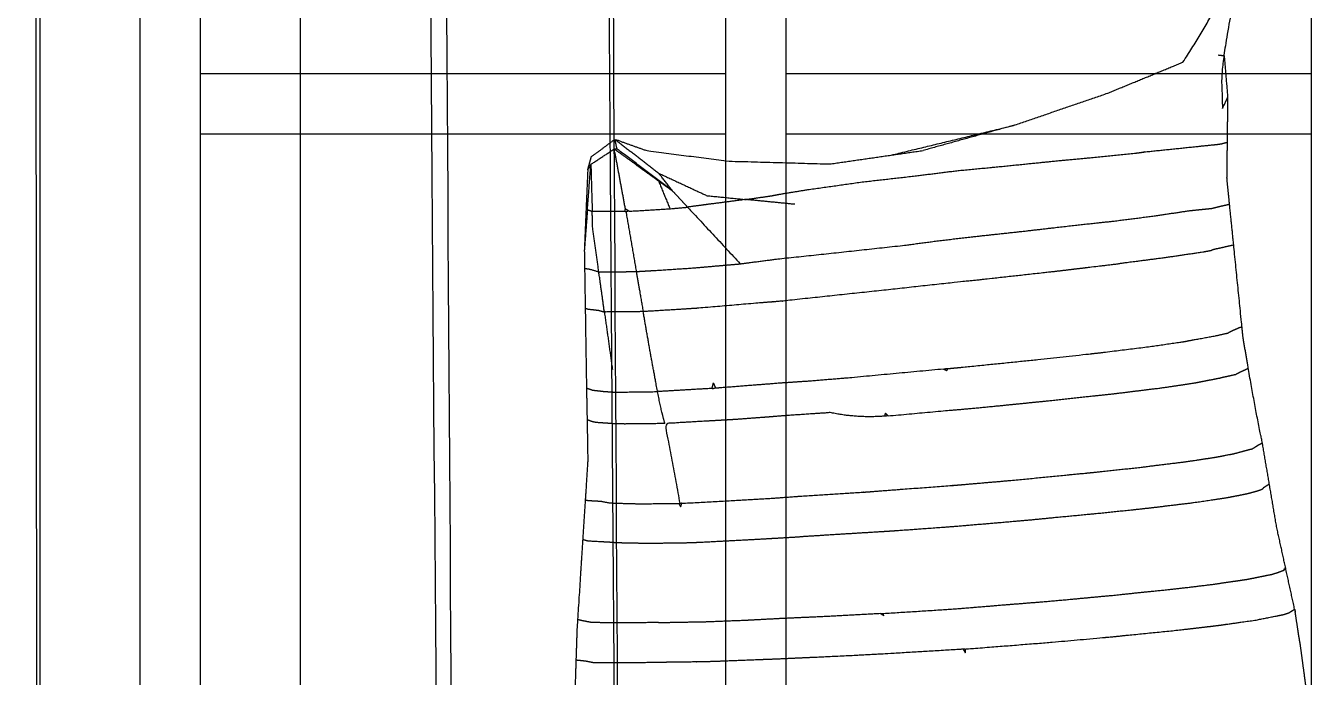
# Model space of a CAD drawing. Header units: millimetres. Extents: x 3429 to 24139, y -631 to 9878.
# Drawn here: x 7802.1 to 7866.7, y 3437.2 to 3469.8 of the extents above; entities that cross this region are included whole.
import ezdxf

# ---------------------------------------------------------------- set-up
doc = ezdxf.new("R2010")
doc.units = ezdxf.units.MM
for name, color, linetype, lineweight in [('multid_gorunus_3', 23, 'Continuous', 13), ('multid_gorunus_4', 15, 'Continuous', 9), ('multid_gorunus_5', 193, 'Continuous', 5), ('SINIR', 3, 'Continuous', 30)]:
    doc.layers.add(name, color=color, linetype=linetype, lineweight=lineweight)

# ---------------------------------------------------------------- blocks, each defined once
blk = doc.blocks.new('altlık')
at = {"layer": 'SINIR'}
blk.add_lwpolyline([(7202.782, 6086.191), (7625.316, 6086.278), (7625.32, 6186.272), (8675.317, 6186.268), (8675.317, 6032.385), (8986.536, 6032.385), (8986.536, 5221.917), (6926.031, 5220.474), (6925.315, 6086.134)], dxfattribs=at)
blk = doc.blocks.new('grup-1')
at = {"layer": 'multid_gorunus_3', "lineweight": -3}
for points, knots in [([(2531.548, 5931.473), (2529.283, 5934.953), (2528.432, 5937.509), (2529.725, 5931.396), (2529.605, 5930.305), (2529.59, 5929.729), (2529.574, 5929.154)], [-1, -1, -1, 0, 0, 1, 1, 2, 2, 2]), ([(2525.965, 5904.096), (2526.193, 5905.139), (2526.42, 5906.182), (2526.643, 5907.202), (2526.866, 5908.222), (2527.046, 5909.281), (2527.225, 5910.34), (2527.401, 5911.376), (2527.577, 5912.412), (2527.929, 5914.084), (2528.282, 5916.156), (2528.413, 5916.932), (2528.545, 5917.707), (2528.571, 5917.965), (2528.597, 5918.222), (2528.804, 5920.27), (2529.012, 5922.317), (2529.115, 5923.341), (2529.219, 5924.365), (2529.283, 5924.997), (2529.347, 5925.63), (2529.336, 5926.547), (2529.325, 5927.465), (2529.312, 5928.6), (2529.298, 5929.735), (2529.385, 5930.757), (2529.472, 5931.778), (2529.622, 5931.797), (2529.772, 5931.816)], [-7, -7, -7, -6, -6, -5, -5, -4, -4, -3, -3, -2, -2, -1, -1, 0, 0, 1, 1, 2, 2, 3, 3, 4, 4, 5, 5, 6, 6, 6.842202, 6.842202, 6.842202]), ([(2546.137, 5926.82), (2543.078, 5927.562), (2540.019, 5928.304), (2540.019, 5928.304), (2540.019, 5928.304)], [1.1837403, 1.1837403, 1.1837403, 2, 2, 2.0002118, 2.0002118, 2.0002118]), ([(2553.417, 5924.597), (2552.779, 5924.689), (2552.141, 5924.781), (2551.946, 5924.82), (2551.751, 5924.858), (2551.043, 5924.973), (2550.335, 5925.088), (2548.966, 5925.282), (2547.597, 5925.475), (2546.249, 5925.629), (2544.901, 5925.783), (2543.842, 5925.915), (2542.783, 5926.047), (2541.917, 5926.129), (2541.052, 5926.21), (2539.443, 5926.373), (2537.833, 5926.535), (2537.038, 5926.609), (2536.243, 5926.682), (2535.084, 5926.8), (2533.925, 5926.917), (2533.799, 5926.933), (2533.673, 5926.95), (2533.575, 5926.964), (2533.478, 5926.979), (2532.108, 5927.121), (2530.739, 5927.263), (2530.307, 5927.307), (2529.876, 5927.351), (2529.826, 5927.358), (2529.776, 5927.365), (2529.706, 5927.375), (2529.635, 5927.386), (2529.48, 5927.425), (2529.325, 5927.465)], [0, 0, 0, 1, 1, 2, 2, 3, 3, 4, 4, 5, 5, 6, 6, 7, 7, 8, 8, 9, 9, 10, 10, 11, 11, 12, 12, 13, 13, 14, 14, 15, 15, 16, 16, 17, 17, 17]), ([(2561.319, 5926.077), (2561.229, 5926.409), (2561.139, 5926.741), (2560.549, 5927.175), (2559.959, 5927.61), (2559.182, 5927.333), (2558.406, 5927.056), (2556.372, 5926.788), (2554.339, 5926.521), (2551.779, 5926.448), (2549.22, 5926.375)], [-2, -2, -2, -1, -1, 0, 0, 1, 1, 2, 2, 3, 3, 3]), ([(2557.081, 5925.025), (2558.467, 5926.075), (2559.853, 5927.125), (2559.906, 5927.367), (2559.959, 5927.61), (2558.855, 5926.756), (2557.752, 5925.902)], [0, 0, 0, 1, 1, 2, 2, 3, 3, 3]), ([(2559.437, 5924.137), (2559.714, 5925.634), (2559.99, 5927.131), (2558.882, 5926.324), (2557.774, 5925.517)], [0, 0, 0, 1, 1, 2, 2, 2]), ([(2561.319, 5926.077), (2561.241, 5926.217), (2561.163, 5926.357), (2560.577, 5926.744), (2559.99, 5927.131), (2559.922, 5927.128), (2559.853, 5927.125)], [0, 0, 0, 1, 1, 2, 2, 3, 3, 3]), ([(2561.337, 5924.078), (2561.25, 5925.218), (2561.163, 5926.357), (2561.13, 5925.173), (2561.096, 5923.989)], [0, 0, 0, 1, 1, 2, 2, 2]), ([(2561.319, 5926.077), (2561.362, 5925.08), (2561.405, 5924.083), (2561.448, 5923.068), (2561.491, 5922.054), (2561.484, 5921.605), (2561.477, 5921.156), (2561.461, 5920.158), (2561.446, 5919.159), (2561.414, 5917.161), (2561.382, 5915.164), (2561.367, 5914.165), (2561.351, 5913.567), (2561.335, 5912.548), (2561.319, 5911.53), (2561.381, 5910.55), (2561.444, 5909.569), (2561.508, 5908.57), (2561.572, 5907.57), (2561.7, 5905.57), (2561.828, 5903.57), (2561.843, 5903.334), (2561.858, 5903.099), (2561.884, 5902.319), (2561.91, 5901.539), (2561.953, 5900.247), (2561.997, 5898.956), (2561.993, 5898.21), (2561.989, 5897.465), (2561.985, 5896.675), (2561.981, 5895.885), (2561.989, 5895.658), (2561.997, 5895.431), (2562.04, 5894.144), (2562.084, 5892.857), (2562.105, 5892.103), (2562.126, 5891.348), (2562.155, 5890.326), (2562.183, 5889.304)], [-16, -16, -16, -15, -15, -14, -14, -13, -13, -12, -12, -11, -11, -10, -10, -9, -9, -8, -8, -7, -7, -6, -6, -5, -5, -4, -4, -3, -3, -2, -2, -1, -1, 0, 0, 1, 1, 2, 2, 3, 3, 3]), ([(2556.326, 5924.213), (2556.703, 5924.619), (2557.081, 5925.025), (2557.416, 5925.463), (2557.752, 5925.902), (2556.552, 5925.345), (2555.352, 5924.788), (2554.385, 5924.692), (2553.417, 5924.597)], [0, 0, 0, 1, 1, 2, 2, 3, 3, 4, 4, 4]), ([(2557.081, 5925.025), (2557.427, 5925.271), (2557.774, 5925.517), (2557.491, 5924.825), (2557.208, 5924.134)], [0, 0, 0, 1, 1, 2, 2, 2]), ([(2558.893, 5920.991), (2558.386, 5921.022), (2557.88, 5921.052), (2557.04, 5921.106), (2556.201, 5921.16), (2555.5, 5921.22), (2554.799, 5921.28), (2554.272, 5921.326), (2553.745, 5921.372), (2553.717, 5921.375), (2553.689, 5921.378), (2553.673, 5921.38), (2553.658, 5921.383), (2553.462, 5921.409), (2553.267, 5921.435), (2552.528, 5921.53), (2551.79, 5921.626), (2550.231, 5921.793), (2548.672, 5921.959), (2547.084, 5922.132), (2545.497, 5922.305), (2544.662, 5922.416), (2543.828, 5922.527), (2542.945, 5922.631), (2542.062, 5922.735), (2540.767, 5922.875), (2539.472, 5923.015), (2538.23, 5923.159), (2536.987, 5923.304), (2536.445, 5923.363), (2535.902, 5923.422), (2535.513, 5923.462), (2535.124, 5923.501), (2534.026, 5923.642), (2532.929, 5923.784), (2532.078, 5923.911), (2531.227, 5924.038), (2530.824, 5924.08), (2530.422, 5924.121), (2530.295, 5924.134), (2530.169, 5924.147), (2530.154, 5924.149), (2530.139, 5924.151), (2530.119, 5924.154), (2530.098, 5924.157), (2529.957, 5924.193), (2529.816, 5924.229), (2529.518, 5924.297), (2529.219, 5924.365)], [0, 0, 0, 1, 1, 2, 2, 3, 3, 4, 4, 5, 5, 6, 6, 7, 7, 8, 8, 9, 9, 10, 10, 11, 11, 12, 12, 13, 13, 14, 14, 15, 15, 16, 16, 17, 17, 18, 18, 19, 19, 20, 20, 21, 21, 22, 22, 23, 23, 24, 24, 24]), ([(2550.97, 5924.356), (2552.194, 5924.477), (2553.417, 5924.597), (2554.258, 5924.488), (2555.098, 5924.379), (2555.667, 5924.304), (2556.236, 5924.229), (2556.281, 5924.221), (2556.326, 5924.213), (2555.007, 5922.795), (2553.689, 5921.378)], [0, 0, 0, 1, 1, 2, 2, 3, 3, 4, 4, 5, 5, 5]), ([(2559.241, 5924.01), (2558.225, 5924.072), (2557.208, 5924.134), (2556.849, 5924.165), (2556.49, 5924.197), (2556.408, 5924.205), (2556.326, 5924.213)], [0, 0, 0, 1, 1, 2, 2, 3, 3, 3]), ([(2560.766, 5920.978), (2560.92, 5922.085), (2561.074, 5923.193), (2561.085, 5923.591), (2561.096, 5923.989), (2561.217, 5924.034), (2561.337, 5924.078), (2561.414, 5923.066), (2561.491, 5922.054)], [0, 0, 0, 1, 1, 2, 2, 3, 3, 4, 4, 4]), ([(2559.413, 5923.999), (2559.153, 5922.495), (2558.893, 5920.991), (2558.719, 5919.988), (2558.546, 5918.985), (2559.2, 5918.978), (2559.855, 5918.971), (2560.171, 5918.969), (2560.487, 5918.968), (2560.287, 5917.531), (2560.087, 5916.093)], [0, 0, 0, 1, 1, 2, 2, 3, 3, 4, 4, 5, 5, 5]), ([(2559.448, 5923.999), (2559.563, 5923.999), (2559.677, 5923.998), (2560.387, 5923.994), (2561.096, 5923.989)], [0, 0, 0, 1, 1, 2, 2, 2]), ([(2529.012, 5922.317), (2529.526, 5922.2), (2530.041, 5922.084), (2530.077, 5922.067), (2530.113, 5922.051), (2530.125, 5922.045), (2530.137, 5922.038), (2530.184, 5922.028), (2530.231, 5922.017), (2530.376, 5921.991), (2530.521, 5921.964), (2531.476, 5921.823), (2532.431, 5921.682), (2533.428, 5921.553), (2534.425, 5921.425), (2534.673, 5921.388), (2534.92, 5921.352), (2535.266, 5921.309), (2535.611, 5921.267), (2536.806, 5921.125), (2538.002, 5920.984), (2539.717, 5920.793), (2541.432, 5920.603), (2541.7, 5920.574), (2541.969, 5920.545), (2542.251, 5920.517), (2542.533, 5920.489), (2544.688, 5920.254), (2546.843, 5920.019), (2549.149, 5919.773), (2551.454, 5919.526), (2551.681, 5919.505), (2551.907, 5919.484), (2552.003, 5919.476), (2552.1, 5919.468), (2552.171, 5919.463), (2552.243, 5919.458), (2552.417, 5919.445), (2552.591, 5919.431), (2554.192, 5919.293), (2555.793, 5919.156), (2556.34, 5919.121), (2556.887, 5919.086), (2557.716, 5919.035), (2558.546, 5918.985)], [2, 2, 2, 3, 3, 4, 4, 5, 5, 6, 6, 7, 7, 8, 8, 9, 9, 10, 10, 11, 11, 12, 12, 13, 13, 14, 14, 15, 15, 16, 16, 17, 17, 18, 18, 19, 19, 20, 20, 21, 21, 22, 22, 23, 23, 24, 24, 24]), ([(2560.487, 5918.968), (2560.627, 5919.973), (2560.766, 5920.978), (2560.229, 5920.98), (2559.692, 5920.982), (2559.292, 5920.986), (2558.893, 5920.991)], [0, 0, 0, 1, 1, 2, 2, 3, 3, 3]), ([(2561.477, 5921.156), (2561.457, 5921.149), (2561.436, 5921.142), (2561.354, 5921.133), (2561.272, 5921.124), (2561.019, 5921.051), (2560.766, 5920.978)], [17, 17, 17, 18, 18, 19, 19, 20, 20, 20]), ([(2555.1, 5915.141), (2556.464, 5915.061), (2557.827, 5914.981), (2558.014, 5915.988), (2558.201, 5916.994), (2558.373, 5917.99), (2558.546, 5918.985)], [0, 0, 0, 1, 1, 2, 2, 3, 3, 3]), ([(2561.446, 5919.159), (2561.38, 5919.136), (2561.314, 5919.112), (2561.049, 5919.083), (2560.785, 5919.054), (2560.636, 5919.011), (2560.487, 5918.968)], [17, 17, 17, 18, 18, 19, 19, 20, 20, 20]), ([(2543.337, 5916.129), (2542.935, 5916.169), (2542.534, 5916.209), (2540.827, 5916.382), (2539.12, 5916.554), (2537.648, 5916.714), (2536.177, 5916.875), (2535.992, 5916.894), (2535.807, 5916.914), (2535.656, 5916.933), (2535.506, 5916.951), (2534.408, 5917.086), (2533.31, 5917.222), (2532.463, 5917.345), (2531.615, 5917.468), (2531.522, 5917.482), (2531.43, 5917.497), (2531.385, 5917.506), (2531.341, 5917.515), (2531.218, 5917.538), (2531.096, 5917.561), (2530.507, 5917.669), (2529.917, 5917.776), (2529.618, 5917.842), (2529.32, 5917.909), (2529.245, 5917.951), (2529.17, 5917.992), (2528.941, 5918.094), (2528.712, 5918.196), (2528.655, 5918.209), (2528.597, 5918.222)], [0, 0, 0, 1, 1, 2, 2, 3, 3, 4, 4, 5, 5, 6, 6, 7, 7, 8, 8, 9, 9, 10, 10, 11, 11, 12, 12, 13, 13, 14, 14, 15, 15, 15]), ([(2546.302, 5913.767), (2544.801, 5913.904), (2543.301, 5914.04), (2542.711, 5914.091), (2542.121, 5914.141), (2541.359, 5914.216), (2540.596, 5914.29), (2539.356, 5914.416), (2538.115, 5914.541), (2537.277, 5914.632), (2536.438, 5914.724), (2535.722, 5914.8), (2535.005, 5914.876), (2534.421, 5914.949), (2533.837, 5915.021), (2533.251, 5915.093), (2532.665, 5915.165), (2532.212, 5915.231), (2531.76, 5915.297), (2531.339, 5915.361), (2530.918, 5915.425), (2530.716, 5915.466), (2530.514, 5915.507), (2530.121, 5915.583), (2529.728, 5915.658), (2529.68, 5915.671), (2529.631, 5915.684), (2529.271, 5915.764), (2528.911, 5915.845), (2528.804, 5915.903), (2528.698, 5915.962), (2528.571, 5916.019), (2528.443, 5916.076), (2528.362, 5916.116), (2528.282, 5916.156)], [0, 0, 0, 1, 1, 2, 2, 3, 3, 4, 4, 5, 5, 6, 6, 7, 7, 8, 8, 9, 9, 10, 10, 11, 11, 12, 12, 13, 13, 14, 14, 15, 15, 16, 16, 17, 17, 17]), ([(2543.52, 5916.11), (2545.846, 5915.891), (2548.172, 5915.673), (2549.164, 5915.591), (2550.157, 5915.508), (2550.89, 5915.459), (2551.624, 5915.41), (2553.169, 5915.288), (2554.714, 5915.167), (2554.81, 5915.16), (2554.905, 5915.152)], [0, 0, 0, 1, 1, 2, 2, 3, 3, 4, 4, 5, 5, 5]), ([(2561.382, 5915.164), (2561.226, 5915.109), (2561.069, 5915.054), (2560.795, 5915.023), (2560.52, 5914.993), (2560.293, 5914.977), (2560.067, 5914.962), (2559.968, 5914.959), (2559.868, 5914.956), (2559.713, 5914.958), (2559.557, 5914.959), (2558.692, 5914.97), (2557.827, 5914.981)], [19, 19, 19, 20, 20, 21, 21, 22, 22, 23, 23, 24, 24, 25, 25, 25]), ([(2546.447, 5913.756), (2547.816, 5913.642), (2549.185, 5913.929), (2550.25, 5913.857), (2551.314, 5913.786), (2551.812, 5913.747), (2552.31, 5913.707), (2553.126, 5913.646), (2553.942, 5913.585), (2554.293, 5913.564), (2554.644, 5913.544), (2555.128, 5913.518), (2555.612, 5913.491), (2556.534, 5913.437), (2557.456, 5913.383), (2557.085, 5911.384), (2556.714, 5909.386)], [0, 0, 0, 1, 1, 2, 2, 3, 3, 4, 4, 5, 5, 6, 6, 7, 7, 8, 8, 8]), ([(2557.456, 5913.383), (2558.041, 5913.375), (2558.626, 5913.368), (2559.055, 5913.364), (2559.483, 5913.36), (2559.757, 5913.367), (2560.031, 5913.374), (2560.455, 5913.404), (2560.879, 5913.433), (2560.98, 5913.452), (2561.081, 5913.471), (2561.216, 5913.519), (2561.351, 5913.567)], [0, 0, 0, 1, 1, 2, 2, 3, 3, 4, 4, 5, 5, 6, 6, 6]), ([(2556.637, 5909.39), (2555.298, 5909.464), (2553.959, 5909.537), (2552.988, 5909.593), (2552.017, 5909.649), (2551.395, 5909.696), (2550.772, 5909.743), (2549.174, 5909.845), (2547.575, 5909.947), (2547.408, 5909.958), (2547.242, 5909.969), (2547.094, 5909.981), (2546.947, 5909.994), (2546.236, 5910.048), (2545.525, 5910.102), (2544.323, 5910.192), (2543.121, 5910.282), (2542.82, 5910.308), (2542.518, 5910.333), (2541.224, 5910.445), (2539.929, 5910.557), (2538.601, 5910.689), (2537.274, 5910.82), (2536.849, 5910.86), (2536.424, 5910.9), (2536.072, 5910.936), (2535.72, 5910.973), (2534.678, 5911.085), (2533.636, 5911.198), (2532.889, 5911.291), (2532.141, 5911.384), (2531.811, 5911.423), (2531.482, 5911.463), (2531.242, 5911.499), (2531.002, 5911.534), (2530.444, 5911.619), (2529.886, 5911.703), (2529.542, 5911.771), (2529.198, 5911.838), (2529.079, 5911.862), (2528.961, 5911.885), (2528.734, 5911.947), (2528.508, 5912.009), (2528.358, 5912.05), (2528.209, 5912.09), (2528.151, 5912.103), (2528.094, 5912.116), (2528.063, 5912.133), (2528.033, 5912.149), (2527.906, 5912.231), (2527.779, 5912.312), (2527.678, 5912.362), (2527.577, 5912.412)], [0, 0, 0, 1, 1, 2, 2, 3, 3, 4, 4, 5, 5, 6, 6, 7, 7, 8, 8, 9, 9, 10, 10, 11, 11, 12, 12, 13, 13, 14, 14, 15, 15, 16, 16, 17, 17, 18, 18, 19, 19, 20, 20, 21, 21, 22, 22, 23, 23, 24, 24, 25, 25, 26, 26, 26]), ([(2527.225, 5910.34), (2527.276, 5910.314), (2527.327, 5910.289), (2527.43, 5910.223), (2527.533, 5910.157), (2527.562, 5910.12), (2527.591, 5910.083), (2527.631, 5910.068), (2527.672, 5910.053), (2527.804, 5910.011), (2527.937, 5909.969), (2528.132, 5909.916), (2528.327, 5909.862), (2528.673, 5909.794), (2529.02, 5909.726), (2529.192, 5909.693), (2529.363, 5909.659), (2529.642, 5909.617), (2529.92, 5909.575), (2530.442, 5909.497), (2530.963, 5909.419), (2531.678, 5909.333), (2532.393, 5909.247), (2532.759, 5909.202), (2533.125, 5909.156), (2533.635, 5909.101), (2534.145, 5909.046), (2535.018, 5908.955), (2535.891, 5908.865), (2536.945, 5908.766), (2537.999, 5908.666), (2538.678, 5908.599), (2539.356, 5908.532), (2540.018, 5908.475), (2540.679, 5908.418), (2541.782, 5908.324), (2542.885, 5908.231), (2543.755, 5908.166), (2544.624, 5908.1), (2545.365, 5908.049), (2546.107, 5907.997), (2546.491, 5907.972), (2546.875, 5907.948), (2547.762, 5907.894), (2548.649, 5907.841), (2549.581, 5907.782), (2550.513, 5907.722), (2550.784, 5907.702), (2551.055, 5907.682), (2551.843, 5907.636), (2552.631, 5907.591), (2553.122, 5907.565), (2553.613, 5907.538), (2554.65, 5907.484), (2555.687, 5907.429), (2555.995, 5907.417), (2556.304, 5907.406), (2556.582, 5907.4), (2556.861, 5907.395), (2557.595, 5907.387), (2558.33, 5907.379), (2558.967, 5907.391), (2559.604, 5907.404), (2559.763, 5907.408), (2559.923, 5907.412), (2559.948, 5907.414), (2559.974, 5907.416), (2560.007, 5907.422), (2560.04, 5907.429), (2560.667, 5907.462), (2561.293, 5907.496), (2561.433, 5907.533), (2561.572, 5907.57)], [4, 4, 4, 5, 5, 6, 6, 7, 7, 8, 8, 9, 9, 10, 10, 11, 11, 12, 12, 13, 13, 14, 14, 15, 15, 16, 16, 17, 17, 18, 18, 19, 19, 20, 20, 21, 21, 22, 22, 23, 23, 24, 24, 25, 25, 26, 26, 27, 27, 28, 28, 29, 29, 30, 30, 31, 31, 32, 32, 33, 33, 34, 34, 35, 35, 36, 36, 37, 37, 38, 38, 39, 39, 40, 40, 40]), ([(2561.444, 5909.569), (2561.375, 5909.551), (2561.306, 5909.533), (2560.996, 5909.516), (2560.686, 5909.5), (2560.481, 5909.461), (2560.276, 5909.422), (2560.117, 5909.411), (2559.959, 5909.4), (2559.336, 5909.383), (2558.713, 5909.367), (2557.738, 5909.376), (2556.763, 5909.385)], [21, 21, 21, 22, 22, 23, 23, 24, 24, 25, 25, 26, 26, 27, 27, 27]), ([(2546.526, 5903.878), (2545.13, 5903.968), (2543.734, 5904.057), (2543.154, 5904.098), (2542.573, 5904.138), (2541.526, 5904.225), (2540.478, 5904.312), (2539.537, 5904.386), (2538.595, 5904.461), (2537.891, 5904.523), (2537.186, 5904.586), (2536.151, 5904.684), (2535.115, 5904.781), (2534.314, 5904.865), (2533.512, 5904.948), (2532.905, 5905.009), (2532.297, 5905.07), (2531.817, 5905.125), (2531.337, 5905.181), (2530.697, 5905.258), (2530.057, 5905.335), (2529.573, 5905.407), (2529.09, 5905.478), (2528.731, 5905.53), (2528.371, 5905.581), (2528.096, 5905.635), (2527.822, 5905.69), (2527.464, 5905.763), (2527.105, 5905.835), (2526.958, 5905.882), (2526.812, 5905.928), (2526.646, 5905.99), (2526.481, 5906.052)], [0, 0, 0, 1, 1, 2, 2, 3, 3, 4, 4, 5, 5, 6, 6, 7, 7, 8, 8, 9, 9, 10, 10, 11, 11, 12, 12, 13, 13, 14, 14, 15, 15, 16, 16, 16]), ([(2542.452, 5902.094), (2542.366, 5902.101), (2542.28, 5902.108), (2540.352, 5902.261), (2538.425, 5902.413), (2536.983, 5902.542), (2535.541, 5902.67), (2535.207, 5902.702), (2534.873, 5902.733), (2534.614, 5902.76), (2534.356, 5902.787), (2533.164, 5902.906), (2531.972, 5903.025), (2531.032, 5903.134), (2530.091, 5903.243), (2529.876, 5903.269), (2529.662, 5903.295), (2529.5, 5903.319), (2529.338, 5903.343), (2528.619, 5903.445), (2527.901, 5903.547), (2527.353, 5903.656), (2526.805, 5903.766), (2526.655, 5903.796), (2526.505, 5903.826), (2526.443, 5903.846), (2526.382, 5903.865), (2526.312, 5903.891), (2526.243, 5903.917), (2526.106, 5904.003), (2525.968, 5904.088)], [0, 0, 0, 1, 1, 2, 2, 3, 3, 4, 4, 5, 5, 6, 6, 7, 7, 8, 8, 9, 9, 10, 10, 11, 11, 12, 12, 13, 13, 14, 14, 15, 15, 15]), ([(2525.121, 5880.515), (2525.049, 5881.072), (2524.977, 5881.63), (2524.788, 5883.092), (2524.598, 5884.554), (2524.57, 5885.131), (2524.542, 5885.708), (2524.492, 5886.73), (2524.442, 5887.751), (2524.406, 5888.49), (2524.369, 5889.229), (2524.429, 5890.529), (2524.488, 5891.828), (2524.516, 5892.454), (2524.545, 5893.08), (2524.588, 5893.471), (2524.631, 5893.863), (2524.755, 5894.99), (2524.879, 5896.117), (2524.991, 5897.023), (2525.103, 5897.928), (2525.155, 5898.354), (2525.208, 5898.779), (2525.286, 5899.375), (2525.365, 5899.971), (2525.427, 5900.445), (2525.49, 5900.919), (2525.581, 5901.602), (2525.673, 5902.285), (2525.718, 5902.543), (2525.762, 5902.801), (2525.849, 5903.381), (2525.936, 5903.961)], [-11, -11, -11, -10, -10, -9, -9, -8, -8, -7, -7, -6, -6, -5, -5, -4, -4, -3, -3, -2, -2, -1, -1, 0, 0, 1, 1, 2, 2, 3, 3, 4, 4, 5, 5, 5]), ([(2546.682, 5903.869), (2547.839, 5903.806), (2548.997, 5903.743), (2549.519, 5903.718), (2550.042, 5903.693), (2550.876, 5903.656), (2551.709, 5903.619), (2552.31, 5903.586), (2552.91, 5903.554), (2553.208, 5903.539), (2553.507, 5903.523), (2554.491, 5903.486), (2555.476, 5903.448), (2556.365, 5903.432), (2557.254, 5903.416), (2557.409, 5903.414), (2557.565, 5903.413), (2557.755, 5903.416), (2557.946, 5903.42), (2558.697, 5903.414), (2559.448, 5903.408), (2559.945, 5903.408), (2560.443, 5903.408), (2560.816, 5903.421), (2561.188, 5903.434), (2561.447, 5903.486), (2561.706, 5903.538), (2561.767, 5903.554), (2561.828, 5903.57)], [0, 0, 0, 1, 1, 2, 2, 3, 3, 4, 4, 5, 5, 6, 6, 7, 7, 8, 8, 9, 9, 10, 10, 11, 11, 12, 12, 13, 13, 14, 14, 14]), ([(2542.547, 5902.088), (2542.67, 5902.08), (2542.793, 5902.072), (2544.616, 5901.962), (2546.439, 5901.853), (2547.183, 5901.812), (2547.926, 5901.772), (2548.874, 5901.727), (2549.821, 5901.682), (2550.88, 5901.635), (2551.938, 5901.587), (2552.188, 5901.578), (2552.437, 5901.569), (2552.501, 5901.567), (2552.565, 5901.564), (2552.652, 5901.56), (2552.739, 5901.557), (2553.906, 5901.512), (2555.072, 5901.467), (2555.951, 5901.451), (2556.831, 5901.436), (2556.985, 5901.436), (2557.139, 5901.436), (2557.309, 5901.433), (2557.48, 5901.429), (2558.142, 5901.419), (2558.803, 5901.408), (2558.996, 5901.406), (2559.189, 5901.405), (2559.962, 5901.404), (2560.734, 5901.404), (2560.896, 5901.41), (2561.057, 5901.415), (2561.231, 5901.45), (2561.406, 5901.485), (2561.658, 5901.512), (2561.91, 5901.539)], [0, 0, 0, 1, 1, 2, 2, 3, 3, 4, 4, 5, 5, 6, 6, 7, 7, 8, 8, 9, 9, 10, 10, 11, 11, 12, 12, 13, 13, 14, 14, 15, 15, 16, 16, 17, 17, 18, 18, 18])]:
    blk.add_open_spline(points, degree=2, knots=knots, dxfattribs=at)
for points in [[(2535.314, 5929.92), (2533.431, 5930.697), (2531.548, 5931.473)], [(2540.019, 5928.304), (2537.667, 5929.112), (2535.314, 5929.92)], [(2529.574, 5929.154), (2529.436, 5929.444), (2529.298, 5929.735)], [(2540.019, 5928.304), (2542.284, 5927.677), (2544.549, 5927.049)], [(2549.22, 5926.375), (2546.884, 5926.712), (2544.549, 5927.049)], [(2559.437, 5924.137), (2559.339, 5924.074), (2559.241, 5924.01)], [(2559.448, 5923.999), (2559.443, 5924.068), (2559.437, 5924.137)], [(2561.405, 5924.083), (2561.371, 5924.081), (2561.337, 5924.078)], [(2559.241, 5924.01), (2559.305, 5924.006), (2559.369, 5924.002)], [(2559.413, 5923.999), (2559.391, 5924.001), (2559.369, 5924.002)], [(2559.448, 5923.999), (2559.431, 5923.999), (2559.413, 5923.999)], [(2543.337, 5916.129), (2543.381, 5916.125), (2543.425, 5916.12)], [(2543.337, 5916.129), (2543.345, 5916.084), (2543.354, 5916.038)], [(2543.52, 5916.11), (2543.437, 5916.074), (2543.354, 5916.038)], [(2543.52, 5916.11), (2543.473, 5916.115), (2543.425, 5916.12)], [(2554.905, 5915.152), (2554.968, 5915.282), (2555.032, 5915.413)], [(2554.905, 5915.152), (2554.946, 5915.15), (2554.987, 5915.148)], [(2555.1, 5915.141), (2555.043, 5915.145), (2554.987, 5915.148)], [(2555.1, 5915.141), (2555.066, 5915.277), (2555.032, 5915.413)], [(2557.456, 5913.383), (2557.642, 5913.982), (2557.827, 5914.981)], [(2546.302, 5913.767), (2546.366, 5913.831), (2546.43, 5913.895)], [(2546.302, 5913.767), (2546.374, 5913.762), (2546.447, 5913.756)], [(2546.447, 5913.756), (2546.438, 5913.826), (2546.43, 5913.895)], [(2556.637, 5909.39), (2556.675, 5909.388), (2556.714, 5909.386)], [(2556.637, 5909.39), (2556.659, 5909.301), (2556.681, 5909.211)], [(2556.763, 5909.385), (2556.722, 5909.298), (2556.681, 5909.211)], [(2556.763, 5909.385), (2556.739, 5909.386), (2556.714, 5909.386)], [(2526.473, 5906.057), (2526.447, 5906.119), (2526.42, 5906.182)], [(2526.473, 5906.057), (2526.48, 5906.087), (2526.488, 5906.117)], [(2526.473, 5906.057), (2526.477, 5906.054), (2526.481, 5906.052)], [(2526.481, 5906.052), (2526.485, 5906.084), (2526.488, 5906.117)], [(2525.965, 5904.096), (2525.951, 5904.028), (2525.936, 5903.961)], [(2525.968, 5904.088), (2525.952, 5904.025), (2525.936, 5903.961)], [(2525.968, 5904.088), (2525.967, 5904.092), (2525.965, 5904.096)], [(2546.517, 5903.765), (2546.522, 5903.821), (2546.526, 5903.878)], [(2546.517, 5903.765), (2546.599, 5903.817), (2546.682, 5903.869)], [(2546.682, 5903.869), (2546.604, 5903.874), (2546.526, 5903.878)], [(2542.452, 5902.094), (2542.447, 5902.003), (2542.441, 5901.912)], [(2542.547, 5902.088), (2542.494, 5902), (2542.441, 5901.912)], [(2542.452, 5902.094), (2542.499, 5902.091), (2542.547, 5902.088)]]:
    blk.add_open_spline(points, degree=2, dxfattribs=at)
at = {"layer": 'multid_gorunus_4', "lineweight": -3}
for points in [[(2525.124, 5736.527), (2525.124, 6204.332), (2522.124, 6204.332), (2522.124, 5736.527)], [(2583.709, 5736.527), (2583.709, 6204.332), (2580.709, 6204.332), (2580.709, 5736.527)], [(2554.417, 5739.527), (2554.417, 6201.332), (2551.417, 6201.332), (2551.417, 5739.527)]]:
    blk.add_lwpolyline(points, close=True, dxfattribs=at)
for points in [[(2551.417, 5927.885), (2525.124, 5927.885), (2525.124, 5930.885), (2551.417, 5930.885)], [(2554.417, 5930.885), (2580.709, 5930.885), (2580.709, 5927.885), (2554.417, 5927.885)]]:
    blk.add_lwpolyline(points, dxfattribs=at)
for points, knots in [([(2554.145, 6145.32), (2555.134, 6143.707), (2556.123, 6142.093), (2556.172, 6142.014), (2556.221, 6141.934), (2557.188, 6140.203), (2558.155, 6138.473), (2558.144, 6138.469), (2558.132, 6138.465), (2559.026, 6136.701), (2559.92, 6134.936), (2560.739, 6133.14), (2561.559, 6131.344), (2562.303, 6129.519), (2563.047, 6127.695), (2563.715, 6125.844), (2564.383, 6123.993), (2564.973, 6122.118), (2565.563, 6120.244), (2566.074, 6118.35), (2566.586, 6116.455), (2567.018, 6114.543), (2567.45, 6112.631), (2567.803, 6110.705), (2568.155, 6108.779), (2568.427, 6106.841), (2568.699, 6104.903), (2568.89, 6102.956), (2569.081, 6101.01), (2569.19, 6099.058), (2569.3, 6097.106), (2569.329, 6095.152), (2569.357, 6093.197), (2568.694, 5909.984), (2567.804, 5842.416), (2567.669, 5840.465), (2567.535, 5838.515), (2567.32, 5836.571), (2567.104, 5834.627), (2566.808, 5832.693), (2566.512, 5830.758), (2566.135, 5828.837), (2565.759, 5826.915), (2565.302, 5825.009), (2564.846, 5823.102), (2564.31, 5821.214), (2563.775, 5819.326), (2563.162, 5817.46), (2562.548, 5815.593), (2561.857, 5813.751), (2561.166, 5811.908), (2560.399, 5810.093), (2559.632, 5808.278), (2558.79, 5806.492), (2557.948, 5804.707), (2557.032, 5802.954), (2556.116, 5801.201), (2556.127, 5801.196), (2556.138, 5801.192), (2555.15, 5799.474), (2554.162, 5797.756), (2553.955, 5797.428), (2553.748, 5797.099), (2552.895, 5795.748), (2552.043, 5794.396)], [0, 0, 0, 1, 1, 2, 2, 3, 3, 4, 4, 5, 5, 6, 6, 7, 7, 8, 8, 9, 9, 10, 10, 11, 11, 12, 12, 13, 13, 14, 14, 15, 15, 16, 16, 17, 17, 18, 18, 19, 19, 20, 20, 21, 21, 22, 22, 23, 23, 24, 24, 25, 25, 26, 26, 27, 27, 28, 28, 29, 29, 30, 30, 31, 31, 32, 32, 32]), ([(2546.991, 6141.246), (2547.721, 6140.055), (2548.452, 6138.864), (2548.677, 6138.496), (2548.903, 6138.128), (2549.793, 6136.535), (2550.683, 6134.942), (2551.506, 6133.317), (2552.329, 6131.692), (2553.084, 6130.038), (2553.839, 6128.384), (2554.524, 6126.703), (2555.21, 6125.022), (2555.824, 6123.317), (2556.439, 6121.613), (2556.983, 6119.887), (2557.526, 6118.16), (2557.997, 6116.415), (2558.468, 6114.671), (2558.867, 6112.91), (2559.265, 6111.149), (2559.589, 6109.375), (2559.914, 6107.6), (2560.164, 6105.815), (2560.415, 6104.031), (2560.591, 6102.238), (2560.766, 6100.445), (2560.868, 6098.648), (2560.969, 6096.85), (2560.976, 6096.85), (2560.984, 6096.85), (2561.01, 6095.05), (2561.036, 6093.25), (2560.378, 5910.19), (2559.491, 5842.776), (2559.484, 5842.776), (2559.476, 5842.777), (2559.352, 5840.98), (2559.229, 5839.184), (2559.03, 5837.394), (2558.832, 5835.603), (2558.559, 5833.822), (2558.286, 5832.04), (2557.939, 5830.27), (2557.592, 5828.5), (2557.172, 5826.745), (2556.752, 5824.989), (2556.259, 5823.25), (2555.766, 5821.511), (2555.201, 5819.792), (2554.636, 5818.073), (2553.999, 5816.376), (2553.363, 5814.679), (2552.656, 5813.007), (2551.95, 5811.335), (2551.174, 5809.691), (2550.399, 5808.046), (2549.555, 5806.432), (2548.712, 5804.817), (2547.801, 5803.235), (2546.891, 5801.653), (2546.666, 5801.297), (2546.442, 5800.94), (2545.691, 5799.75), (2544.941, 5798.559)], [0, 0, 0, 1, 1, 2, 2, 3, 3, 4, 4, 5, 5, 6, 6, 7, 7, 8, 8, 9, 9, 10, 10, 11, 11, 12, 12, 13, 13, 14, 14, 15, 15, 16, 16, 17, 17, 18, 18, 19, 19, 20, 20, 21, 21, 22, 22, 23, 23, 24, 24, 25, 25, 26, 26, 27, 27, 28, 28, 29, 29, 30, 30, 31, 31, 32, 32, 32]), ([(2558.276, 5832.043), (2558.549, 5833.824), (2558.822, 5835.605), (2559.02, 5837.395), (2559.218, 5839.185), (2559.342, 5840.981), (2559.466, 5842.777), (2560.352, 5910.191), (2561.011, 6093.25), (2560.985, 6095.05), (2560.959, 6096.849), (2560.857, 6098.647), (2560.756, 6100.444), (2560.581, 6102.237), (2560.405, 6104.029), (2560.154, 6105.814), (2559.904, 6107.598)], [-4, -4, -4, -3, -3, -2, -2, -1, -1, 0, 0, 1, 1, 2, 2, 3, 3, 4, 4, 4]), ([(2568.743, 6108.78), (2569.015, 6106.842), (2569.287, 6104.903), (2569.478, 6102.956), (2569.669, 6101.009), (2569.778, 6099.056), (2569.888, 6097.104), (2569.917, 6095.149), (2569.945, 6093.194), (2569.282, 5909.98), (2568.392, 5842.411), (2568.257, 5840.46), (2568.123, 5838.509), (2567.907, 5836.564), (2567.692, 5834.62), (2567.396, 5832.685), (2567.099, 5830.75)], [0, 0, 0, 1, 1, 2, 2, 3, 3, 4, 4, 5, 5, 6, 6, 7, 7, 8, 8, 8])]:
    blk.add_open_spline(points, degree=2, knots=knots, dxfattribs=at)
at = {"layer": 'multid_gorunus_5', "lineweight": -3}
for points in [[(2588.709, 5736.527), (2588.709, 6019.123), (2588.709, 6204.332)], [(2575.709, 6017.314), (2575.709, 5899.069), (2575.709, 5878.212)]]:
    blk.add_open_spline(points, degree=2, dxfattribs=at)

msp = doc.modelspace()

# ---------------------------------------------------------------- block references
msp.add_blockref('altlık', (876.815, -1992.075))
at = {"xscale": -1}
msp.add_blockref('grup-1', (10391.554, -2463.465), dxfattribs=at)

doc.saveas('drawing.dxf')
